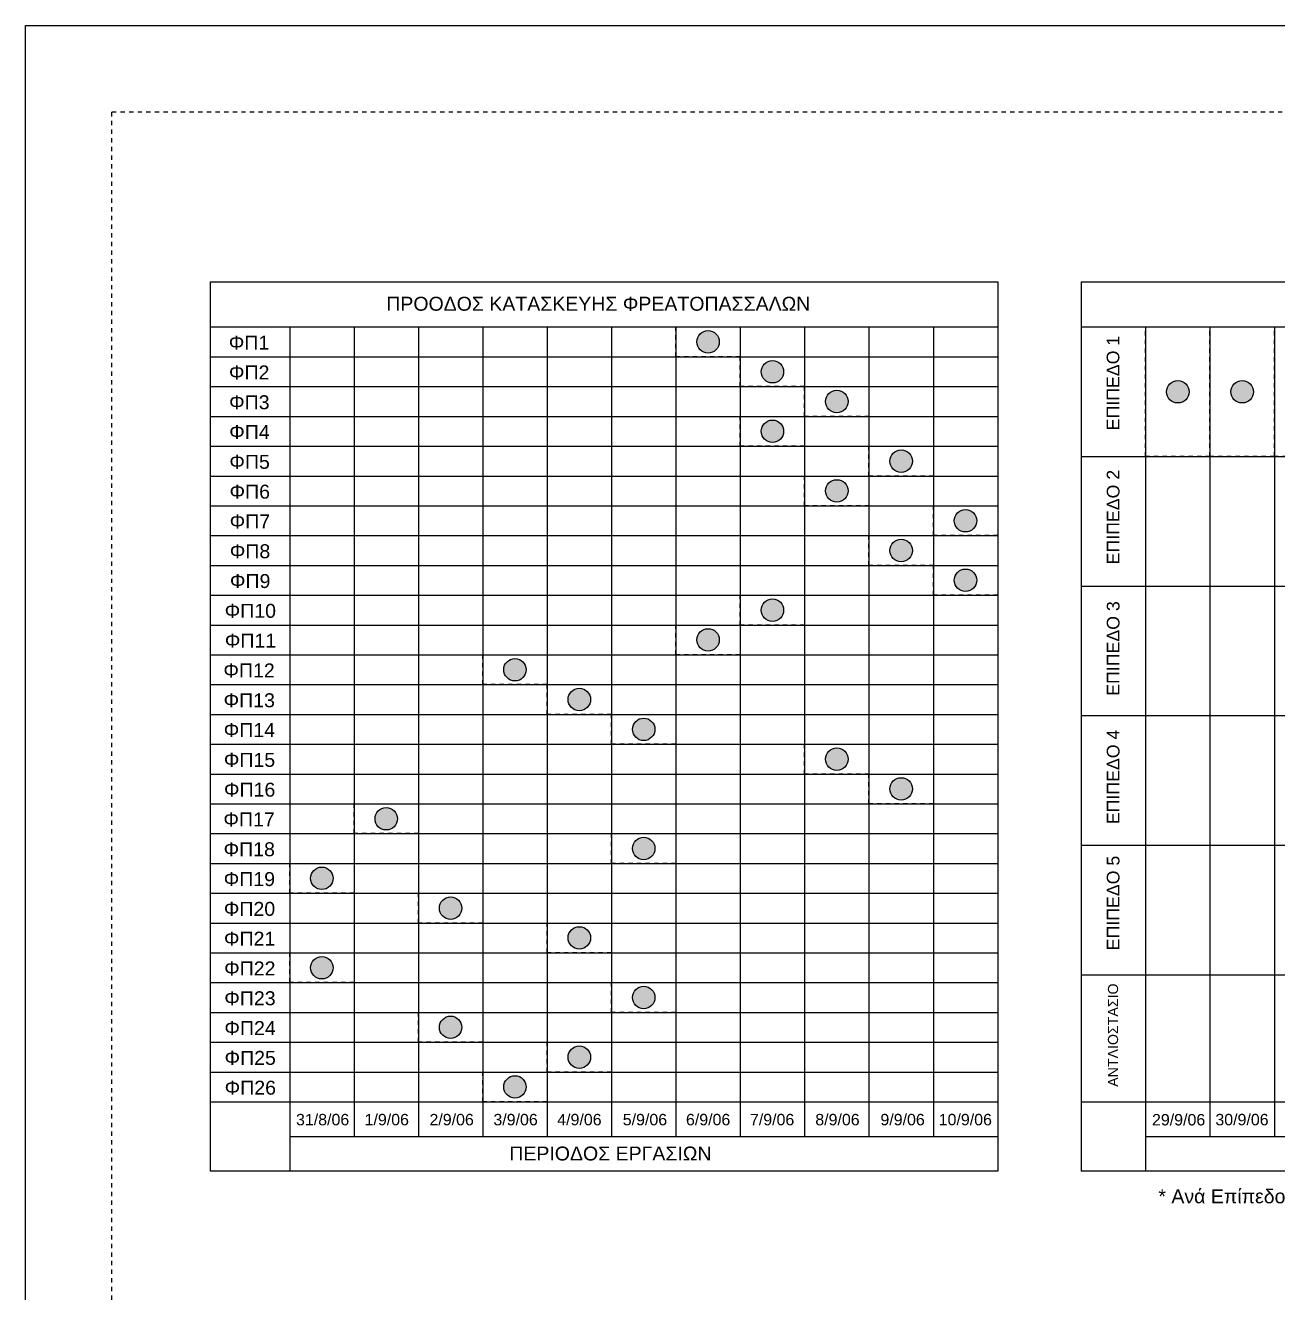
# Model space of a CAD drawing. Header units: millimetres. Extents: x 167 to 1023, y -2 to 136.
# Drawn here: x 769.79 to 798.78, y 106.2 to 135.55 of the extents above; entities that cross this region are included whole.
import ezdxf
from ezdxf.enums import TextEntityAlignment as Align

# ---------------------------------------------------------------- set-up
doc = ezdxf.new("R2010")
doc.units = ezdxf.units.MM
doc.linetypes.add('DASHED', pattern=[0.75, 0.5, -0.25])
doc.layers.add('OTM Line 0.25', color=7, linetype='Continuous')
doc.layers.add('OTM Title + Pinakida', color=7, linetype='Continuous')
doc.styles.add('Arial Greek', font='ARIAL.TTF')

msp = doc.modelspace()

# ---------------------------------------------------------------- hatches: boundary and pattern name
at = {"linetype": 'DASHED', "ltscale": 0.1}
h = msp.add_hatch(color=7, dxfattribs=at)
edge = h.paths.add_edge_path()
edge.add_arc((785.594, 128.218), 0.26, 0, 360)
edge = h.paths.add_edge_path()
edge.add_arc((787.084, 127.527), 0.26, 0, 360)
edge = h.paths.add_edge_path()
edge.add_arc((787.084, 126.147), 0.26, 0, 360)
edge = h.paths.add_edge_path()
edge.add_arc((788.575, 126.837), 0.26, 0, 360)
edge = h.paths.add_edge_path()
edge.add_arc((788.575, 124.767), 0.26, 0, 360)
edge = h.paths.add_edge_path()
edge.add_arc((790.065, 125.457), 0.26, 0, 360)
edge = h.paths.add_edge_path()
edge.add_arc((790.065, 123.387), 0.26, 0, 360)
edge = h.paths.add_edge_path()
edge.add_arc((791.555, 124.077), 0.26, 0, 360)
edge = h.paths.add_edge_path()
edge.add_arc((791.555, 122.697), 0.26, 0, 360)
edge = h.paths.add_edge_path()
edge.add_arc((787.084, 122.007), 0.26, 0, 360)
edge = h.paths.add_edge_path()
edge.add_arc((785.594, 121.317), 0.26, 0, 360)
edge = h.paths.add_edge_path()
edge.add_arc((781.124, 120.627), 0.26, 0, 360)
edge = h.paths.add_edge_path()
edge.add_arc((782.614, 119.936), 0.26, 0, 360)
edge = h.paths.add_edge_path()
edge.add_arc((784.104, 119.246), 0.26, 0, 360)
edge = h.paths.add_edge_path()
edge.add_arc((788.575, 118.556), 0.26, 0, 360)
edge = h.paths.add_edge_path()
edge.add_arc((790.065, 117.866), 0.26, 0, 360)
edge = h.paths.add_edge_path()
edge.add_arc((784.104, 116.486), 0.26, 0, 360)
edge = h.paths.add_edge_path()
edge.add_arc((778.144, 117.176), 0.26, 0, 360)
edge = h.paths.add_edge_path()
edge.add_arc((776.654, 115.796), 0.26, 0, 360)
edge = h.paths.add_edge_path()
edge.add_arc((779.634, 115.106), 0.26, 0, 360)
edge = h.paths.add_edge_path()
edge.add_arc((782.614, 114.416), 0.26, 0, 360)
edge = h.paths.add_edge_path()
edge.add_arc((784.104, 113.036), 0.26, 0, 360)
edge = h.paths.add_edge_path()
edge.add_arc((779.634, 112.346), 0.26, 0, 360)
edge = h.paths.add_edge_path()
edge.add_arc((776.654, 113.726), 0.26, 0, 360)
edge = h.paths.add_edge_path()
edge.add_arc((781.124, 110.965), 0.26, 0, 360)
edge = h.paths.add_edge_path()
edge.add_arc((782.614, 111.655), 0.26, 0, 360)
h = msp.add_hatch(color=7, dxfattribs=at)
edge = h.paths.add_edge_path()
edge.add_arc((796.469, 127.063), 0.26, 0, 360)
edge = h.paths.add_edge_path()
edge.add_arc((797.959, 127.063), 0.26, 0, 360)
edge = h.paths.add_edge_path()
edge.add_arc((799.449, 127.063), 0.26, 0, 360)
edge = h.paths.add_edge_path()
edge.add_arc((800.939, 127.063), 0.26, 0, 360)
edge = h.paths.add_edge_path()
edge.add_arc((802.429, 127.063), 0.26, 0, 360)
edge = h.paths.add_edge_path()
edge.add_arc((803.919, 127.063), 0.26, 0, 360)
edge = h.paths.add_edge_path()
edge.add_arc((805.41, 127.063), 0.26, 0, 360)
edge = h.paths.add_edge_path()
edge.add_arc((806.9, 127.063), 0.26, 0, 360)
edge = h.paths.add_edge_path()
edge.add_arc((808.39, 127.063), 0.26, 0, 360)
edge = h.paths.add_edge_path()
edge.add_arc((809.88, 127.063), 0.26, 0, 360)
edge = h.paths.add_edge_path()
edge.add_arc((811.37, 127.063), 0.26, 0, 360)
edge = h.paths.add_edge_path()
edge.add_arc((812.86, 127.063), 0.26, 0, 360)
edge = h.paths.add_edge_path()
edge.add_arc((814.35, 127.063), 0.26, 0, 360)
edge = h.paths.add_edge_path()
edge.add_arc((815.84, 127.063), 0.26, 0, 360)
edge = h.paths.add_edge_path()
edge.add_arc((817.33, 127.063), 0.26, 0, 360)
edge = h.paths.add_edge_path()
edge.add_arc((818.821, 127.063), 0.26, 0, 360)
edge = h.paths.add_edge_path()
edge.add_arc((820.311, 127.063), 0.26, 0, 360)
edge = h.paths.add_edge_path()
edge.add_arc((821.801, 127.063), 0.26, 0, 360)

# ---------------------------------------------------------------- linework, layer by layer
at = {"color": 7, "linetype": 'DASHED', "ltscale": 0.1}
msp.add_lwpolyline([(981.144, -0.365), (771.789, -0.365), (771.789, 133.548), (1021.144, 133.548), (1021.144, 57.035)], dxfattribs=at)
for points in [[(784.849, 128.563), (786.339, 128.563), (786.339, 127.872), (784.849, 127.872)], [(795.724, 128.563), (797.214, 128.563), (797.214, 125.563), (795.724, 125.563)], [(797.214, 128.563), (798.704, 128.563), (798.704, 125.563), (797.214, 125.563)], [(798.704, 128.563), (800.194, 128.563), (800.194, 125.563), (798.704, 125.563)], [(786.339, 127.872), (787.829, 127.872), (787.829, 127.182), (786.339, 127.182)], [(787.829, 127.182), (789.32, 127.182), (789.32, 126.492), (787.829, 126.492)], [(786.339, 126.492), (787.829, 126.492), (787.829, 125.802), (786.339, 125.802)], [(789.32, 125.802), (790.81, 125.802), (790.81, 125.112), (789.32, 125.112)], [(787.829, 125.112), (789.32, 125.112), (789.32, 124.422), (787.829, 124.422)], [(790.81, 124.422), (792.3, 124.422), (792.3, 123.732), (790.81, 123.732)], [(789.32, 123.732), (790.81, 123.732), (790.81, 123.042), (789.32, 123.042)], [(790.81, 123.042), (792.3, 123.042), (792.3, 122.352), (790.81, 122.352)], [(786.339, 122.352), (787.829, 122.352), (787.829, 121.662), (786.339, 121.662)], [(784.849, 121.662), (786.339, 121.662), (786.339, 120.972), (784.849, 120.972)], [(780.379, 120.972), (781.869, 120.972), (781.869, 120.282), (780.379, 120.282)], [(781.869, 120.282), (783.359, 120.282), (783.359, 119.591), (781.869, 119.591)], [(783.359, 119.591), (784.849, 119.591), (784.849, 118.901), (783.359, 118.901)], [(787.829, 118.901), (789.32, 118.901), (789.32, 118.211), (787.829, 118.211)], [(789.32, 118.211), (790.81, 118.211), (790.81, 117.521), (789.32, 117.521)], [(777.399, 117.521), (778.889, 117.521), (778.889, 116.831), (777.399, 116.831)], [(783.359, 116.831), (784.849, 116.831), (784.849, 116.141), (783.359, 116.141)], [(775.909, 116.141), (777.399, 116.141), (777.399, 115.451), (775.909, 115.451)], [(778.889, 115.451), (780.379, 115.451), (780.379, 114.761), (778.889, 114.761)], [(781.869, 114.761), (783.359, 114.761), (783.359, 114.071), (781.869, 114.071)], [(775.909, 114.071), (777.399, 114.071), (777.399, 113.381), (775.909, 113.381)], [(783.359, 113.381), (784.849, 113.381), (784.849, 112.691), (783.359, 112.691)], [(778.889, 112.691), (780.379, 112.691), (780.379, 112), (778.889, 112)], [(781.869, 112), (783.359, 112), (783.359, 111.31), (781.869, 111.31)], [(780.379, 111.31), (781.869, 111.31), (781.869, 110.62), (780.379, 110.62)]]:
    msp.add_lwpolyline(points, close=True, dxfattribs=at)
at = {"layer": 'OTM Line 0.25', "ltscale": 0.1}
for p, q in [((774.068, 129.607), (774.068, 109.017)), ((774.068, 129.607), (792.3, 129.607)), ((792.3, 129.607), (792.3, 109.017)), ((794.234, 129.607), (794.234, 109.017)), ((794.234, 129.607), (865.905, 129.607)), ((774.068, 128.563), (792.3, 128.563)), ((775.909, 128.563), (775.909, 109.017)), ((777.399, 128.563), (777.399, 109.819)), ((777.399, 128.563), (777.399, 109.819)), ((778.889, 128.563), (778.889, 109.819)), ((778.889, 128.563), (778.889, 109.819)), ((780.379, 128.563), (780.379, 109.819)), ((780.379, 128.563), (780.379, 109.819)), ((781.869, 128.563), (781.869, 109.819)), ((781.869, 128.563), (781.869, 109.819)), ((783.359, 128.563), (783.359, 109.819)), ((783.359, 128.563), (783.359, 109.819)), ((784.849, 128.563), (784.849, 109.819)), ((784.849, 128.563), (784.849, 109.819)), ((786.339, 128.563), (786.339, 109.819)), ((786.339, 128.563), (786.339, 109.819)), ((787.829, 128.563), (787.829, 109.819)), ((787.829, 128.563), (787.829, 109.819)), ((789.32, 128.563), (789.32, 109.819)), ((789.32, 128.563), (789.32, 109.819)), ((790.81, 128.563), (790.81, 109.819)), ((790.81, 128.563), (790.81, 109.819)), ((794.234, 128.563), (794.234, 109.017)), ((794.234, 128.563), (865.905, 128.563)), ((795.724, 128.563), (795.724, 109.017)), ((795.724, 128.563), (795.724, 109.017)), ((797.214, 128.563), (797.214, 109.819)), ((797.214, 128.563), (797.214, 109.819)), ((798.704, 128.563), (798.704, 109.819)), ((798.704, 128.563), (798.704, 109.819)), ((774.068, 127.872), (792.3, 127.872)), ((774.071, 127.872), (792.3, 127.872)), ((774.068, 127.182), (792.3, 127.182)), ((774.074, 127.182), (792.3, 127.182)), ((774.068, 126.492), (792.3, 126.492)), ((774.077, 126.492), (792.3, 126.492)), ((774.068, 125.802), (792.3, 125.802)), ((794.234, 125.563), (849.368, 125.563)), ((774.068, 125.112), (792.3, 125.112)), ((774.084, 125.112), (792.3, 125.112)), ((774.068, 124.422), (792.3, 124.422)), ((774.087, 124.422), (792.3, 124.422)), ((774.068, 123.732), (792.3, 123.732)), ((774.09, 123.732), (792.3, 123.732)), ((774.093, 123.042), (792.3, 123.042)), ((794.234, 122.563), (849.368, 122.563)), ((774.068, 122.352), (792.3, 122.352)), ((774.097, 122.352), (792.3, 122.352)), ((774.068, 121.662), (792.3, 121.662)), ((774.1, 121.662), (792.3, 121.662)), ((774.068, 120.972), (792.3, 120.972)), ((774.103, 120.972), (792.3, 120.972)), ((774.071, 120.282), (792.3, 120.282)), ((774.068, 119.591), (792.3, 119.591)), ((774.074, 119.591), (792.3, 119.591)), ((794.234, 119.563), (849.368, 119.563)), ((774.068, 118.901), (792.3, 118.901)), ((774.077, 118.901), (792.3, 118.901)), ((774.068, 118.211), (792.3, 118.211)), ((774.081, 118.211), (792.3, 118.211)), ((774.084, 117.521), (792.3, 117.521)), ((774.068, 116.831), (792.3, 116.831)), ((774.071, 116.831), (792.3, 116.831)), ((794.234, 116.563), (849.368, 116.563)), ((774.068, 116.141), (792.3, 116.141)), ((774.074, 116.141), (792.3, 116.141)), ((774.068, 115.451), (792.3, 115.451)), ((774.077, 115.451), (792.3, 115.451)), ((774.068, 114.761), (792.3, 114.761)), ((774.068, 114.071), (792.3, 114.071)), ((774.084, 114.071), (792.3, 114.071)), ((774.068, 113.381), (792.3, 113.381)), ((774.087, 113.381), (792.3, 113.381)), ((794.234, 113.563), (849.368, 113.563)), ((774.068, 112.691), (792.3, 112.691)), ((774.09, 112.691), (792.3, 112.691)), ((774.068, 112), (792.3, 112)), ((774.093, 112), (792.3, 112)), ((774.068, 111.31), (792.3, 111.31)), ((774.097, 111.31), (792.3, 111.31)), ((774.068, 110.62), (792.3, 110.62)), ((794.234, 110.62), (849.368, 110.62)), ((775.909, 109.819), (792.3, 109.819)), ((795.724, 109.819), (865.905, 109.819)), ((792.3, 109.017), (774.068, 109.017)), ((865.905, 109.017), (794.234, 109.017))]:
    msp.add_line(p, q, dxfattribs=at)
for centre in [(785.594, 128.218), (787.084, 127.527), (788.575, 126.837), (796.469, 127.063), (797.959, 127.063), (787.084, 126.147), (790.065, 125.457), (788.575, 124.767), (791.555, 124.077), (790.065, 123.387), (791.555, 122.697), (787.084, 122.007), (785.594, 121.317), (781.124, 120.627), (782.614, 119.936), (784.104, 119.246), (788.575, 118.556), (790.065, 117.866), (778.144, 117.176), (784.104, 116.486), (776.654, 115.796), (779.634, 115.106), (782.614, 114.416), (776.654, 113.726), (784.104, 113.036), (779.634, 112.346), (782.614, 111.655), (781.124, 110.965)]:
    msp.add_circle(centre, 0.26, dxfattribs=at)
at = {"layer": 'OTM Title + Pinakida', "color": 2, "ltscale": 0.1}
msp.add_lwpolyline([(981.144, -2.365), (769.789, -2.365), (769.789, 135.548), (1023.144, 135.548), (1023.144, 57.035)], dxfattribs=at)

# ---------------------------------------------------------------- texts
at = {"layer": 'OTM Title + Pinakida', "style": 'Arial Greek'}
for s, height, p in [('ΠΡΟΟΔΟΣ ΚΑΤΑΣΚΕΥΗΣ ΦΡΕΑΤΟΠΑΣΣΑΛΩΝ', 0.32305, (783.053, 129.101)), ('ΦΠ1', 0.3231, (774.967, 128.201)), ('ΦΠ2', 0.3231, (774.971, 127.51)), ('ΦΠ3', 0.3231, (774.974, 126.82)), ('ΦΠ4', 0.3231, (774.977, 126.13)), ('ΦΠ5', 0.3231, (774.98, 125.44)), ('ΦΠ6', 0.3231, (774.984, 124.75)), ('ΦΠ7', 0.3231, (774.987, 124.06)), ('ΦΠ8', 0.3231, (774.99, 123.37)), ('ΦΠ9', 0.3231, (774.993, 122.68)), ('ΦΠ10', 0.3231, (774.997, 121.99)), ('ΦΠ11', 0.3231, (775.001, 121.3)), ('ΦΠ12', 0.3231, (774.968, 120.61)), ('ΦΠ13', 0.3231, (774.972, 119.919)), ('ΦΠ14', 0.3231, (774.975, 119.229)), ('ΦΠ15', 0.3231, (774.978, 118.539)), ('ΦΠ16', 0.3231, (774.981, 117.849)), ('ΦΠ17', 0.3231, (774.968, 117.159)), ('ΦΠ18', 0.3231, (774.972, 116.469)), ('ΦΠ19', 0.3231, (774.975, 115.779)), ('ΦΠ20', 0.3231, (774.978, 115.089)), ('ΦΠ21', 0.3231, (774.981, 114.399)), ('ΦΠ22', 0.3231, (774.985, 113.709)), ('ΦΠ23', 0.3231, (774.988, 113.019)), ('ΦΠ24', 0.3231, (774.991, 112.329)), ('ΦΠ25', 0.3231, (774.994, 111.638)), ('ΦΠ26', 0.3231, (774.997, 110.948)), ('31/8/06', 0.2643, (776.671, 110.209)), ('1/9/06', 0.2643, (778.156, 110.209)), ('2/9/06', 0.2643, (779.658, 110.209)), ('3/9/06', 0.2643, (781.138, 110.209)), ('4/9/06', 0.2643, (782.616, 110.209)), ('5/9/06', 0.2643, (784.133, 110.209)), ('6/9/06', 0.2643, (785.596, 110.209)), ('7/9/06', 0.2643, (787.077, 110.209)), ('8/9/06', 0.2643, (788.59, 110.209)), ('9/9/06', 0.2643, (790.098, 110.209)), ('10/9/06', 0.2643, (791.55, 110.209)), ('29/9/06', 0.2643, (796.488, 110.206)), ('30/9/06', 0.2643, (797.955, 110.209)), ('ΠΕΡΙΟΔΟΣ ΕΡΓΑΣΙΩΝ', 0.32305, (783.333, 109.424)), ('* Aνά Eπίπεδο Eκσκαφής περιλαμβάνετε η γενική εκσκαφή, η εφαρμογή εκτοξευόμενου σκυροδέματος, η κατασκευή προεντεταμένων αγκυρώσεων και η διάτρηση ανακουφιστικών οπών.', 0.323052, (814.629, 108.433))]:
    msp.add_text(s, height=height, dxfattribs=at).set_placement(p, align=Align.MIDDLE_CENTER)
for s, height, p in [('EΠΙΠΕΔΟ 1', 0.2937, (794.969, 127.265)), ('EΠΙΠΕΔΟ 2', 0.2937, (794.972, 124.16)), ('EΠΙΠΕΔΟ 3', 0.2937, (794.972, 121.118)), ('EΠΙΠΕΔΟ 4', 0.2937, (794.972, 118.144)), ('EΠΙΠΕΔΟ 5', 0.2937, (794.972, 115.224)), ('ΑΝΤΛΙΟΣΤΑΣΙΟ', 0.23493, (794.969, 112.165))]:
    msp.add_text(s, height=height, rotation=90, dxfattribs=at).set_placement(p, align=Align.MIDDLE_CENTER)

doc.saveas('drawing.dxf')
